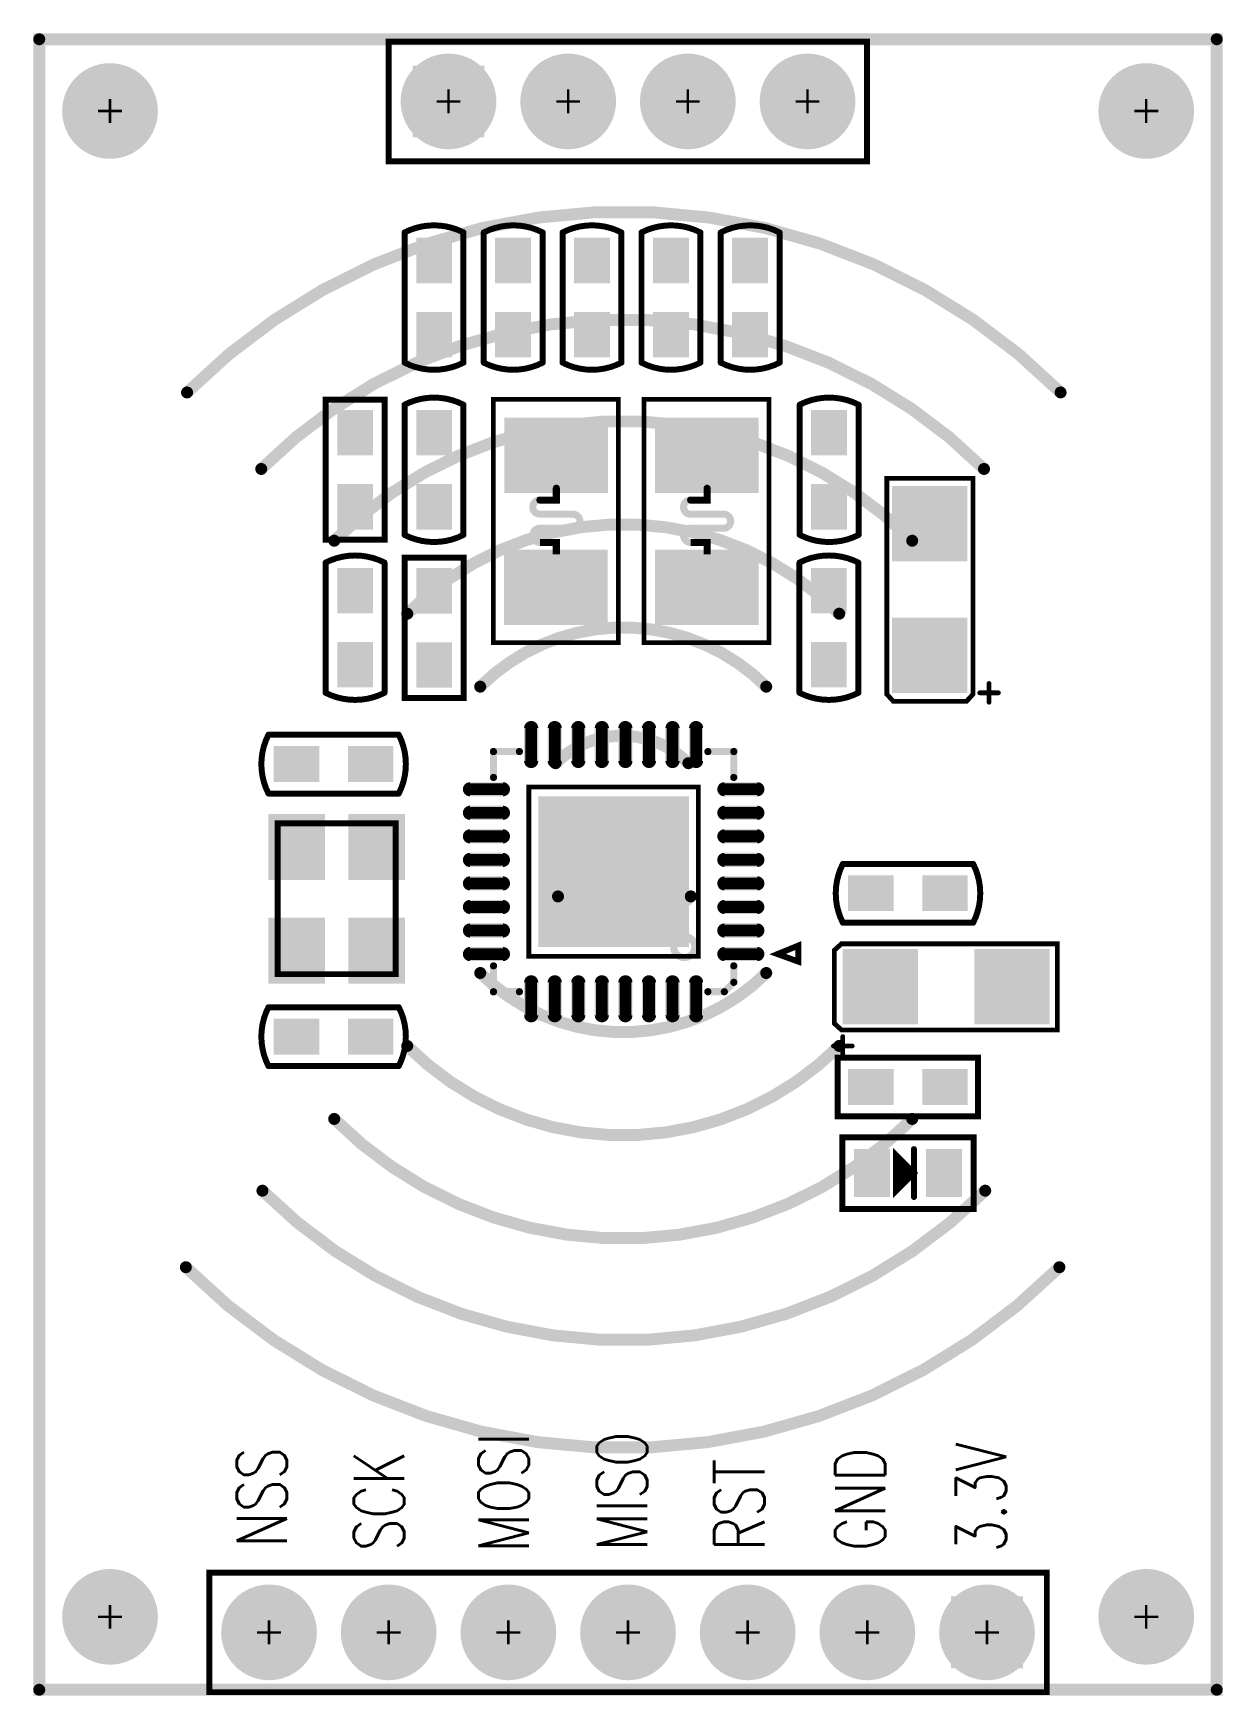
# Model space of a CAD drawing. Extents: x -0.1 to 25.1, y 0.6 to 35.9.
import ezdxf

# ---------------------------------------------------------------- set-up
doc = ezdxf.new("R2010")
doc.units = 0
for name, color, linetype in [('2D_LINE_00', 2, 'CONTINUOUS'), ('2D_LINE_29', 146, 'CONTINUOUS'), ('DRIL_NPLTE_THRU_01', 176, 'CONTINUOUS'), ('DRIL_NPLTE_THRU_02', 16, 'CONTINUOUS'), ('DRIL_PLTE_THRU_01', 176, 'CONTINUOUS'), ('DRIL_PLTE_THRU_02', 16, 'CONTINUOUS'), ('DRIL_SYMBOL', 254, 'CONTINUOUS'), ('PADS_BOT', 1, 'CONTINUOUS'), ('PADS_INNER', 5, 'CONTINUOUS'), ('PADS_TOP', 5, 'CONTINUOUS'), ('PADS_XR_23', 183, 'CONTINUOUS'), ('PADS_XR_25', 253, 'CONTINUOUS'), ('PART_TOP_2DLINE_00', 254, 'CONTINUOUS'), ('PART_TOP_2DLINE_01', 254, 'CONTINUOUS'), ('TEXT_26', 254, 'CONTINUOUS')]:
    doc.layers.add(name, color=color, linetype=linetype)
doc.styles.add('W0$1524', font='simplex', dxfattribs={"width": 0.75})

# ---------------------------------------------------------------- blocks, each defined once
blk = doc.blocks.new('SMOOTH_0$254')
at = {"const_width": 0.127}
blk.add_lwpolyline([(-0.0635, 0, 1), (0.0635, 0, 1)], format="xyb", close=True, dxfattribs=at)
blk = doc.blocks.new('DRAWING_9')
at = {"layer": '2D_LINE_00', "const_width": 0.254}
blk.add_lwpolyline([(0, 0), (24.9936, 0), (24.9936, 35.052), (0, 35.052)], close=True, dxfattribs=at)
at = {"layer": '2D_LINE_00'}
for p in [(0, 35.052), (24.9936, 35.052), (0, 0), (24.9936, 0)]:
    blk.add_blockref('SMOOTH_0$254', p, dxfattribs=at)
blk = doc.blocks.new('DRAWING_10')
at = {"layer": '2D_LINE_29', "const_width": 0.254}
blk.add_lwpolyline([(0, -0.218, 1), (0, 0.218, 1)], format="xyb", close=True, dxfattribs=at)
blk = doc.blocks.new('DRAWING_11')
at = {"layer": '2D_LINE_29', "const_width": 0.254}
blk.add_lwpolyline([(0, 0, -0.4142136), (2.8194, 0)], format="xyb", dxfattribs=at)
at = {"layer": '2D_LINE_29'}
for p in [(0, 0), (2.8194, 0)]:
    blk.add_blockref('SMOOTH_0$254', p, dxfattribs=at)
blk = doc.blocks.new('DRAWING_12')
at = {"layer": '2D_LINE_29', "const_width": 0.254}
blk.add_lwpolyline([(0, 0, -0.4142136), (6.0706, 0)], format="xyb", dxfattribs=at)
at = {"layer": '2D_LINE_29'}
for p in [(0, 0), (6.0706, 0)]:
    blk.add_blockref('SMOOTH_0$254', p, dxfattribs=at)
blk = doc.blocks.new('DRAWING_13')
at = {"layer": '2D_LINE_29', "const_width": 0.254}
blk.add_lwpolyline([(0, 0, -0.4142136), (9.1694, 0)], format="xyb", dxfattribs=at)
at = {"layer": '2D_LINE_29'}
for p in [(0, 0), (9.1694, 0)]:
    blk.add_blockref('SMOOTH_0$254', p, dxfattribs=at)
blk = doc.blocks.new('DRAWING_14')
at = {"layer": '2D_LINE_29', "const_width": 0.254}
blk.add_lwpolyline([(0, 0, -0.4142136), (12.2682, 0)], format="xyb", dxfattribs=at)
at = {"layer": '2D_LINE_29'}
for p in [(0, 0), (12.2682, 0)]:
    blk.add_blockref('SMOOTH_0$254', p, dxfattribs=at)
blk = doc.blocks.new('DRAWING_15')
at = {"layer": '2D_LINE_29', "const_width": 0.254}
blk.add_lwpolyline([(0, 0, -0.4142136), (15.3416, 0)], format="xyb", dxfattribs=at)
at = {"layer": '2D_LINE_29'}
for p in [(0, 0), (15.3416, 0)]:
    blk.add_blockref('SMOOTH_0$254', p, dxfattribs=at)
blk = doc.blocks.new('DRAWING_16')
at = {"layer": '2D_LINE_29', "const_width": 0.254}
blk.add_lwpolyline([(0, 0, -0.414214), (18.542, 0)], format="xyb", dxfattribs=at)
at = {"layer": '2D_LINE_29'}
for p in [(0, 0), (18.542, 0)]:
    blk.add_blockref('SMOOTH_0$254', p, dxfattribs=at)
blk = doc.blocks.new('DRAWING_17')
at = {"layer": '2D_LINE_29', "const_width": 0.254}
blk.add_lwpolyline([(0, 0, -0.4142136), (-2.8194, 0)], format="xyb", dxfattribs=at)
at = {"layer": '2D_LINE_29'}
for p in [(-2.8194, 0), (0, 0)]:
    blk.add_blockref('SMOOTH_0$254', p, dxfattribs=at)
blk = doc.blocks.new('DRAWING_18')
at = {"layer": '2D_LINE_29', "const_width": 0.254}
blk.add_lwpolyline([(0, 0, -0.4142136), (-6.0706, 0)], format="xyb", dxfattribs=at)
at = {"layer": '2D_LINE_29'}
for p in [(-6.0706, 0), (0, 0)]:
    blk.add_blockref('SMOOTH_0$254', p, dxfattribs=at)
blk = doc.blocks.new('DRAWING_19')
at = {"layer": '2D_LINE_29', "const_width": 0.254}
blk.add_lwpolyline([(0, 0, -0.4142136), (-9.1694, 0)], format="xyb", dxfattribs=at)
at = {"layer": '2D_LINE_29'}
for p in [(-9.1694, 0), (0, 0)]:
    blk.add_blockref('SMOOTH_0$254', p, dxfattribs=at)
blk = doc.blocks.new('DRAWING_20')
at = {"layer": '2D_LINE_29', "const_width": 0.254}
blk.add_lwpolyline([(0, 0, -0.4142136), (-12.2682, 0)], format="xyb", dxfattribs=at)
at = {"layer": '2D_LINE_29'}
for p in [(-12.2682, 0), (0, 0)]:
    blk.add_blockref('SMOOTH_0$254', p, dxfattribs=at)
blk = doc.blocks.new('DRAWING_21')
at = {"layer": '2D_LINE_29', "const_width": 0.254}
blk.add_lwpolyline([(0, 0, -0.4142136), (-15.3416, 0)], format="xyb", dxfattribs=at)
at = {"layer": '2D_LINE_29'}
for p in [(-15.3416, 0), (0, 0)]:
    blk.add_blockref('SMOOTH_0$254', p, dxfattribs=at)
blk = doc.blocks.new('DRAWING_22')
at = {"layer": '2D_LINE_29', "const_width": 0.254}
blk.add_lwpolyline([(0, 0, -0.414214), (-18.542, 0)], format="xyb", dxfattribs=at)
at = {"layer": '2D_LINE_29'}
for p in [(-18.542, 0), (0, 0)]:
    blk.add_blockref('SMOOTH_0$254', p, dxfattribs=at)
blk = doc.blocks.new('SMOOTH_0$127')
at = {"const_width": 0.0635}
blk.add_lwpolyline([(-0.03175, 0, 1), (0.03175, 0, 1)], format="xyb", close=True, dxfattribs=at)
blk = doc.blocks.new('PART_BODY_TOP_1')
at = {"layer": 'PART_TOP_2DLINE_00', "const_width": 0.127}
blk.add_lwpolyline([(-1.38303, 0.62754), (1.38303, 0.62754, -0.24100192), (1.38303, -0.62246), (-1.38303, -0.62246, -0.24100192)], format="xyb", close=True, dxfattribs=at)
at = {"layer": 'PART_TOP_2DLINE_00'}
for p in [(-1.38303, 0.62754), (1.38303, 0.62754), (-1.38303, -0.62246), (1.38303, -0.62246)]:
    blk.add_blockref('SMOOTH_0$127', p, dxfattribs=at)
blk = doc.blocks.new('DRIL_HOLE_0')
blk.add_lwpolyline([(0, 0, 1), (0, 0, 1)], format="xyb", close=True)
blk = doc.blocks.new('PAD_0')
blk.add_lwpolyline([(0, 0, 1), (0, 0, 1)], format="xyb", close=True)
blk = doc.blocks.new('PAD_1')
at = {"const_width": 0.762}
blk.add_lwpolyline([(-0.4826, 0), (0.4826, 0)], dxfattribs=at)
blk = doc.blocks.new('STK_TOP_3')
at = {"layer": 'DRIL_PLTE_THRU_01'}
blk.add_blockref('DRIL_HOLE_0', (0, 0), dxfattribs=at)
at = {"layer": 'DRIL_PLTE_THRU_02'}
blk.add_blockref('DRIL_HOLE_0', (0, 0), dxfattribs=at)
at = {"layer": 'PADS_BOT'}
blk.add_blockref('PAD_0', (0, 0), dxfattribs=at)
at = {"layer": 'PADS_INNER'}
blk.add_blockref('PAD_0', (0, 0), dxfattribs=at)
at = {"layer": 'PADS_TOP'}
blk.add_blockref('PAD_1', (0, 0), dxfattribs=at)
blk = doc.blocks.new('SYM_TOP_3')
for name, p in [('STK_TOP_3', (-0.7874, 0)), ('PART_BODY_TOP_1', (0, 0)), ('STK_TOP_3', (0.7874, 0))]:
    blk.add_blockref(name, p)
blk = doc.blocks.new('PART_TOP_0')
blk.add_blockref('SYM_TOP_3', (0, 0))
blk = doc.blocks.new('PART_TOP_1')
blk.add_blockref('SYM_TOP_3', (0, 0))
blk = doc.blocks.new('PART_TOP_2')
blk.add_blockref('SYM_TOP_3', (0, 0))
blk = doc.blocks.new('PART_TOP_3')
blk.add_blockref('SYM_TOP_3', (0, 0))
blk = doc.blocks.new('PART_TOP_4')
blk.add_blockref('SYM_TOP_3', (0, 0))
blk = doc.blocks.new('PART_TOP_5')
blk.add_blockref('SYM_TOP_3', (0, 0))
blk = doc.blocks.new('PART_TOP_6')
blk.add_blockref('SYM_TOP_3', (0, 0))
blk = doc.blocks.new('PART_TOP_7')
blk.add_blockref('SYM_TOP_3', (0, 0))
blk = doc.blocks.new('PART_TOP_8')
blk.add_blockref('SYM_TOP_3', (0, 0))
blk = doc.blocks.new('SMOOTH_0$10008')
at = {"const_width": 0.05004}
blk.add_lwpolyline([(-0.02502, 0, 1), (0.02502, 0, 1)], format="xyb", close=True, dxfattribs=at)
blk = doc.blocks.new('SMOOTH_0$1016')
at = {"const_width": 0.0508}
blk.add_lwpolyline([(-0.0254, 0, 1), (0.0254, 0, 1)], format="xyb", close=True, dxfattribs=at)
blk = doc.blocks.new('PART_BODY_TOP_2')
at = {"layer": 'PART_TOP_2DLINE_00', "const_width": 0.1016}
blk.add_lwpolyline([(-2.17551, 0.76708), (-2.02311, 0.90678), (2.56159, 0.90678), (2.56159, -0.92202), (-2.02311, -0.92202), (-2.17551, -0.78232)], close=True, dxfattribs=at)
at = {"layer": 'PART_TOP_2DLINE_00', "const_width": 0.10008}
for points in [[(-1.9937, -1.0627), (-1.9937, -1.4627)], [(-2.1937, -1.2627), (-1.7937, -1.2627)]]:
    blk.add_lwpolyline(points, dxfattribs=at)
at = {"layer": 'PART_TOP_2DLINE_00'}
for name, p in [('SMOOTH_0$1016', (-2.17551, 0.76708)), ('SMOOTH_0$1016', (-2.02311, 0.90678)), ('SMOOTH_0$1016', (2.56159, 0.90678)), ('SMOOTH_0$1016', (-2.17551, -0.78232)), ('SMOOTH_0$1016', (-2.02311, -0.92202)), ('SMOOTH_0$10008', (-1.9937, -1.0627)), ('SMOOTH_0$1016', (2.56159, -0.92202)), ('SMOOTH_0$10008', (-2.1937, -1.2627)), ('SMOOTH_0$10008', (-1.7937, -1.2627)), ('SMOOTH_0$10008', (-1.9937, -1.4627))]:
    blk.add_blockref(name, p, dxfattribs=at)
blk = doc.blocks.new('PAD_2')
at = {"const_width": 1.6}
blk.add_lwpolyline([(-0.8, 0), (0.8, 0)], dxfattribs=at)
blk = doc.blocks.new('STK_TOP_4')
at = {"layer": 'DRIL_PLTE_THRU_01'}
blk.add_blockref('DRIL_HOLE_0', (0, 0), dxfattribs=at)
at = {"layer": 'DRIL_PLTE_THRU_02'}
blk.add_blockref('DRIL_HOLE_0', (0, 0), dxfattribs=at)
at = {"layer": 'PADS_BOT'}
blk.add_blockref('PAD_0', (0, 0), dxfattribs=at)
at = {"layer": 'PADS_INNER'}
blk.add_blockref('PAD_0', (0, 0), dxfattribs=at)
at = {"layer": 'PADS_TOP', "rotation": 90}
blk.add_blockref('PAD_2', (0, 0), dxfattribs=at)
at = {"layer": 'PADS_XR_25'}
blk.add_blockref('PAD_0', (0, 0), dxfattribs=at)
blk = doc.blocks.new('SYM_TOP_4')
for name, p in [('STK_TOP_4', (-1.2, 0)), ('STK_TOP_4', (1.59624, -0.00254)), ('PART_BODY_TOP_2', (0, 0))]:
    blk.add_blockref(name, p)
blk = doc.blocks.new('PART_TOP_9')
blk.add_blockref('SYM_TOP_4', (0, 0))
blk = doc.blocks.new('PART_TOP_10')
blk.add_blockref('SYM_TOP_3', (0, 0))
blk = doc.blocks.new('PART_TOP_11')
blk.add_blockref('SYM_TOP_4', (0, 0))
blk = doc.blocks.new('PART_TOP_12')
blk.add_blockref('SYM_TOP_3', (0, 0))
blk = doc.blocks.new('PART_TOP_13')
blk.add_blockref('SYM_TOP_3', (0, 0))
blk = doc.blocks.new('PART_BODY_TOP_3')
at = {"layer": 'PART_TOP_2DLINE_00', "const_width": 0.127}
blk.add_lwpolyline([(-0.254, 0.381), (0.127, 0), (-0.254, -0.381)], close=True, dxfattribs=at)
for points in [[(-0.2032, 0.3048), (-0.2032, -0.3048)], [(0.127, 0.508), (0.127, -0.508)], [(-0.1524, 0.254), (-0.1524, -0.2032)], [(-0.127, 0.1524), (-0.127, -0.1524)], [(-0.0508, 0.1524), (-0.0508, -0.127)], [(0, 0.1016), (0, -0.1016)]]:
    blk.add_lwpolyline(points, dxfattribs=at)
at = {"layer": 'PART_TOP_2DLINE_01', "const_width": 0.127}
blk.add_lwpolyline([(1.397, -0.762), (-1.397, -0.762), (-1.397, 0.762), (1.397, 0.762)], close=True, dxfattribs=at)
at = {"layer": 'PART_TOP_2DLINE_00'}
for p in [(-0.254, 0.381), (-0.2032, 0.3048), (0.127, 0.508), (-0.1524, 0.254), (-0.127, 0.1524), (-0.0508, 0.1524), (0, 0.1016), (0.127, 0), (-0.254, -0.381), (-0.2032, -0.3048), (-0.1524, -0.2032), (-0.127, -0.1524), (-0.0508, -0.127), (0, -0.1016), (0.127, -0.508)]:
    blk.add_blockref('SMOOTH_0$127', p, dxfattribs=at)
at = {"layer": 'PART_TOP_2DLINE_01'}
for p in [(-1.397, 0.762), (1.397, 0.762), (-1.397, -0.762), (1.397, -0.762)]:
    blk.add_blockref('SMOOTH_0$127', p, dxfattribs=at)
blk = doc.blocks.new('PAD_3')
at = {"const_width": 0.762}
blk.add_lwpolyline([(-0.508, 0), (0.508, 0)], dxfattribs=at)
blk = doc.blocks.new('STK_TOP_5')
at = {"layer": 'DRIL_PLTE_THRU_01'}
blk.add_blockref('DRIL_HOLE_0', (0, 0), dxfattribs=at)
at = {"layer": 'DRIL_PLTE_THRU_02'}
blk.add_blockref('DRIL_HOLE_0', (0, 0), dxfattribs=at)
at = {"layer": 'PADS_BOT'}
blk.add_blockref('PAD_0', (0, 0), dxfattribs=at)
at = {"layer": 'PADS_INNER'}
blk.add_blockref('PAD_0', (0, 0), dxfattribs=at)
at = {"layer": 'PADS_TOP', "rotation": 90}
blk.add_blockref('PAD_3', (0, 0), dxfattribs=at)
blk = doc.blocks.new('SYM_TOP_5')
for name, p in [('PART_BODY_TOP_3', (0, 0)), ('STK_TOP_5', (-0.762, 0)), ('STK_TOP_5', (0.762, 0))]:
    blk.add_blockref(name, p)
blk = doc.blocks.new('PART_TOP_14')
blk.add_blockref('SYM_TOP_5', (0, 0))
blk = doc.blocks.new('PART_BODY_TOP_4')
at = {"layer": 'PART_TOP_2DLINE_01', "const_width": 0.127}
blk.add_lwpolyline([(-1.27, -1.27), (16.51, -1.27), (16.51, 1.27), (-1.27, 1.27)], close=True, dxfattribs=at)
at = {"layer": 'PART_TOP_2DLINE_01'}
for p in [(-1.27, 1.27), (16.51, 1.27), (-1.27, -1.27), (16.51, -1.27)]:
    blk.add_blockref('SMOOTH_0$127', p, dxfattribs=at)
blk = doc.blocks.new('DRIL_SYMBOL_0$889')
at = {"layer": 'DRIL_SYMBOL', "const_width": 0.0508}
for points in [[(-0.254, 0), (0.254, 0)], [(0, -0.254), (0, 0.254)]]:
    blk.add_lwpolyline(points, dxfattribs=at)
blk = doc.blocks.new('DRIL_HOLE_0$889')
at = {"const_width": 0.4445}
blk.add_lwpolyline([(-0.22225, 0, 1), (0.22225, 0, 1)], format="xyb", close=True, dxfattribs=at)
blk.add_blockref('DRIL_SYMBOL_0$889', (0, 0))
blk = doc.blocks.new('PAD_4')
at = {"const_width": 0.762}
blk.add_lwpolyline([(0, -0.381, 1), (0, 0.381, 1)], format="xyb", close=True, dxfattribs=at)
blk = doc.blocks.new('PAD_5')
at = {"const_width": 1.524}
blk.add_lwpolyline([(-0.762, 0), (0.762, 0)], dxfattribs=at)
blk = doc.blocks.new('PAD_6')
at = {"const_width": 1.016}
blk.add_lwpolyline([(0, -0.508, 1), (0, 0.508, 1)], format="xyb", close=True, dxfattribs=at)
blk = doc.blocks.new('STK_TOP_7')
at = {"layer": 'DRIL_PLTE_THRU_01'}
blk.add_blockref('DRIL_HOLE_0$889', (0, 0), dxfattribs=at)
at = {"layer": 'DRIL_PLTE_THRU_02'}
blk.add_blockref('DRIL_HOLE_0$889', (0, 0), dxfattribs=at)
at = {"layer": 'PADS_BOT'}
blk.add_blockref('PAD_5', (0, 0), dxfattribs=at)
at = {"layer": 'PADS_INNER'}
blk.add_blockref('PAD_4', (0, 0), dxfattribs=at)
at = {"layer": 'PADS_TOP'}
blk.add_blockref('PAD_5', (0, 0), dxfattribs=at)
at = {"layer": 'PADS_XR_25'}
blk.add_blockref('PAD_6', (0, 0), dxfattribs=at)
blk = doc.blocks.new('STK_TOP_6')
at = {"layer": 'DRIL_PLTE_THRU_01'}
blk.add_blockref('DRIL_HOLE_0$889', (0, 0), dxfattribs=at)
at = {"layer": 'DRIL_PLTE_THRU_02'}
blk.add_blockref('DRIL_HOLE_0$889', (0, 0), dxfattribs=at)
at = {"layer": 'PADS_BOT'}
blk.add_blockref('PAD_4', (0, 0), dxfattribs=at)
at = {"layer": 'PADS_INNER'}
blk.add_blockref('PAD_4', (0, 0), dxfattribs=at)
at = {"layer": 'PADS_TOP'}
blk.add_blockref('PAD_4', (0, 0), dxfattribs=at)
at = {"layer": 'PADS_XR_25'}
blk.add_blockref('PAD_6', (0, 0), dxfattribs=at)
blk = doc.blocks.new('SYM_TOP_6')
for name, p in [('PART_BODY_TOP_4', (0, 0)), ('STK_TOP_7', (0, 0)), ('STK_TOP_6', (2.54, 0)), ('STK_TOP_6', (5.08, 0)), ('STK_TOP_6', (7.62, 0)), ('STK_TOP_6', (10.16, 0)), ('STK_TOP_6', (12.7, 0)), ('STK_TOP_6', (15.24, 0))]:
    blk.add_blockref(name, p)
blk = doc.blocks.new('PART_TOP_15')
blk.add_blockref('SYM_TOP_6', (0, 0))
blk = doc.blocks.new('SMOOTH_0$1')
at = {"const_width": 0.05}
blk.add_lwpolyline([(-0.025, 0, 1), (0.025, 0, 1)], format="xyb", close=True, dxfattribs=at)
blk = doc.blocks.new('SMOOTH_0$15')
at = {"const_width": 0.075}
blk.add_lwpolyline([(-0.0375, 0, 1), (0.0375, 0, 1)], format="xyb", close=True, dxfattribs=at)
blk = doc.blocks.new('PART_BODY_TOP_5')
at = {"layer": 'PART_TOP_2DLINE_00', "const_width": 0.15}
blk.add_lwpolyline([(0.697, 0.003), (0.947, 0.003), (0.947, -0.347, 1), (1.247, -0.347), (1.247, 0.353, -1), (1.547, 0.353), (1.547, -0.347, 1), (1.847, -0.347), (1.847, 0.003), (2.097, 0.003)], format="xyb", dxfattribs=at)
at = {"layer": 'PART_TOP_2DLINE_01', "const_width": 0.1}
blk.add_lwpolyline([(-1.191, 1.318), (3.978, 1.318), (3.978, -1.336), (-1.191, -1.336)], close=True, dxfattribs=at)
at = {"layer": 'PART_TOP_2DLINE_00'}
for p in [(0.697, 0.003), (0.947, 0.003), (0.947, -0.347)]:
    blk.add_blockref('SMOOTH_0$15', p, dxfattribs=at)
at = {"layer": 'PART_TOP_2DLINE_01'}
for p in [(-1.191, 1.318), (3.978, 1.318), (-1.191, -1.336), (3.978, -1.336)]:
    blk.add_blockref('SMOOTH_0$1', p, dxfattribs=at)
blk = doc.blocks.new('PAD_7')
at = {"const_width": 1.6}
blk.add_lwpolyline([(-1.1, 0), (1.1, 0)], dxfattribs=at)
blk = doc.blocks.new('STK_TOP_8')
at = {"layer": 'DRIL_PLTE_THRU_01'}
blk.add_blockref('DRIL_HOLE_0', (0, 0), dxfattribs=at)
at = {"layer": 'DRIL_PLTE_THRU_02'}
blk.add_blockref('DRIL_HOLE_0', (0, 0), dxfattribs=at)
at = {"layer": 'PADS_BOT'}
blk.add_blockref('PAD_0', (0, 0), dxfattribs=at)
at = {"layer": 'PADS_INNER'}
blk.add_blockref('PAD_0', (0, 0), dxfattribs=at)
at = {"layer": 'PADS_TOP', "rotation": 90}
blk.add_blockref('PAD_7', (0, 0), dxfattribs=at)
blk = doc.blocks.new('SYM_TOP_7')
for name, p in [('STK_TOP_8', (0, 0)), ('STK_TOP_8', (2.79908, -0.00508)), ('PART_BODY_TOP_5', (0, 0))]:
    blk.add_blockref(name, p)
blk = doc.blocks.new('PART_TOP_16')
blk.add_blockref('SYM_TOP_7', (0, 0))
blk = doc.blocks.new('PART_TOP_17')
blk.add_blockref('SYM_TOP_7', (0, 0))
blk = doc.blocks.new('PART_BODY_TOP_6')
at = {"layer": 'PART_TOP_2DLINE_00', "const_width": 0.127}
blk.add_lwpolyline([(-1.49121, 0.625), (1.48613, 0.625), (1.48613, -0.625), (-1.49121, -0.625)], close=True, dxfattribs=at)
at = {"layer": 'PART_TOP_2DLINE_00'}
for p in [(-1.49121, 0.625), (1.48613, 0.625), (-1.49121, -0.625), (1.48613, -0.625)]:
    blk.add_blockref('SMOOTH_0$127', p, dxfattribs=at)
blk = doc.blocks.new('SYM_TOP_8')
for name, p in [('STK_TOP_3', (-0.7874, 0)), ('PART_BODY_TOP_6', (0, 0)), ('STK_TOP_3', (0.7874, 0))]:
    blk.add_blockref(name, p)
blk = doc.blocks.new('PART_TOP_18')
blk.add_blockref('SYM_TOP_8', (0, 0))
blk = doc.blocks.new('PART_TOP_19')
blk.add_blockref('SYM_TOP_8', (0, 0))
blk = doc.blocks.new('PART_TOP_20')
blk.add_blockref('SYM_TOP_8', (0, 0))
blk = doc.blocks.new('SMOOTH_0$1524')
at = {"const_width": 0.0762}
blk.add_lwpolyline([(-0.0381, 0, 1), (0.0381, 0, 1)], format="xyb", close=True, dxfattribs=at)
blk = doc.blocks.new('PART_BODY_TOP_7')
at = {"layer": 'PART_TOP_2DLINE_00', "const_width": 0.1}
blk.add_lwpolyline([(-1.8, 1.8), (1.8, 1.8), (1.8, -1.8), (-1.8, -1.8)], close=True, dxfattribs=at)
at = {"layer": 'PART_TOP_2DLINE_01', "const_width": 0.127}
blk.add_lwpolyline([(1.57, 3.92), (1.91, 3.92), (1.75, 3.48)], close=True, dxfattribs=at)
at = {"layer": 'PART_TOP_2DLINE_01', "const_width": 0.152}
for points in [[(-2.55, 2), (-2.55, 2.55), (-2, 2.55)], [(2, 2.55), (2.35, 2.55), (2.55, 2.35), (2.55, 2)], [(-2, -2.55), (-2.55, -2.55), (-2.55, -2)], [(2, -2.55), (2.55, -2.55), (2.55, -2)]]:
    blk.add_lwpolyline(points, dxfattribs=at)
blk.add_lwpolyline([(1.376, 1.5, 1), (1.824, 1.5, 1)], format="xyb", close=True, dxfattribs=at)
at = {"layer": 'PART_TOP_2DLINE_00'}
for p in [(-1.8, 1.8), (1.8, 1.8), (-1.8, -1.8), (1.8, -1.8)]:
    blk.add_blockref('SMOOTH_0$1', p, dxfattribs=at)
at = {"layer": 'PART_TOP_2DLINE_01'}
for name, p in [('SMOOTH_0$127', (1.57, 3.92)), ('SMOOTH_0$127', (1.91, 3.92)), ('SMOOTH_0$127', (1.75, 3.48)), ('SMOOTH_0$1524', (-2.55, 2.55)), ('SMOOTH_0$1524', (-2, 2.55)), ('SMOOTH_0$1524', (2, 2.55)), ('SMOOTH_0$1524', (2.35, 2.55)), ('SMOOTH_0$1524', (2.55, 2.35)), ('SMOOTH_0$1524', (-2.55, 2)), ('SMOOTH_0$1524', (2.55, 2)), ('SMOOTH_0$1524', (-2.55, -2)), ('SMOOTH_0$1524', (2.55, -2)), ('SMOOTH_0$1524', (-2.55, -2.55)), ('SMOOTH_0$1524', (-2, -2.55)), ('SMOOTH_0$1524', (2, -2.55)), ('SMOOTH_0$1524', (2.55, -2.55))]:
    blk.add_blockref(name, p, dxfattribs=at)
blk = doc.blocks.new('PAD_8')
at = {"const_width": 0.125}
blk.add_lwpolyline([(-0.375, -0.0625), (0.375, -0.0625, 1), (0.375, 0.0625), (-0.375, 0.0625, 1)], format="xyb", close=True, dxfattribs=at)
blk = doc.blocks.new('PAD_9')
at = {"const_width": 0.15}
blk.add_lwpolyline([(-0.35, -0.075), (0.35, -0.075, 1), (0.35, 0.075), (-0.35, 0.075, 1)], format="xyb", close=True, dxfattribs=at)
blk = doc.blocks.new('STK_TOP_10')
at = {"layer": 'DRIL_NPLTE_THRU_01'}
blk.add_blockref('DRIL_HOLE_0', (0, 0), dxfattribs=at)
at = {"layer": 'DRIL_NPLTE_THRU_02'}
blk.add_blockref('DRIL_HOLE_0', (0, 0), dxfattribs=at)
at = {"layer": 'PADS_BOT'}
blk.add_blockref('PAD_0', (0, 0), dxfattribs=at)
at = {"layer": 'PADS_INNER'}
blk.add_blockref('PAD_0', (0, 0), dxfattribs=at)
at = {"layer": 'PADS_TOP', "rotation": 90}
blk.add_blockref('PAD_9', (0, 0), dxfattribs=at)
at = {"layer": 'PADS_XR_23', "rotation": 90}
blk.add_blockref('PAD_8', (0, 0), dxfattribs=at)
blk = doc.blocks.new('STK_TOP_9')
at = {"layer": 'DRIL_NPLTE_THRU_01'}
blk.add_blockref('DRIL_HOLE_0', (0, 0), dxfattribs=at)
at = {"layer": 'DRIL_NPLTE_THRU_02'}
blk.add_blockref('DRIL_HOLE_0', (0, 0), dxfattribs=at)
at = {"layer": 'PADS_BOT'}
blk.add_blockref('PAD_0', (0, 0), dxfattribs=at)
at = {"layer": 'PADS_INNER'}
blk.add_blockref('PAD_0', (0, 0), dxfattribs=at)
at = {"layer": 'PADS_TOP'}
blk.add_blockref('PAD_9', (0, 0), dxfattribs=at)
at = {"layer": 'PADS_XR_23'}
blk.add_blockref('PAD_8', (0, 0), dxfattribs=at)
blk = doc.blocks.new('PAD_10')
blk.add_lwpolyline([(0, 0), (0, 0)])
blk = doc.blocks.new('PAD_11')
at = {"const_width": 3.2}
blk.add_lwpolyline([(-1.6, 0), (1.6, 0)], dxfattribs=at)
blk = doc.blocks.new('STK_TOP_16')
at = {"layer": 'DRIL_NPLTE_THRU_01'}
blk.add_blockref('DRIL_HOLE_0', (0, 0), dxfattribs=at)
at = {"layer": 'DRIL_NPLTE_THRU_02'}
blk.add_blockref('DRIL_HOLE_0', (0, 0), dxfattribs=at)
at = {"layer": 'PADS_BOT'}
blk.add_blockref('PAD_0', (0, 0), dxfattribs=at)
at = {"layer": 'PADS_INNER'}
blk.add_blockref('PAD_0', (0, 0), dxfattribs=at)
at = {"layer": 'PADS_TOP'}
blk.add_blockref('PAD_11', (0, 0), dxfattribs=at)
at = {"layer": 'PADS_XR_23'}
blk.add_blockref('PAD_10', (0, 0), dxfattribs=at)
blk = doc.blocks.new('SYM_TOP_9')
for name, p in [('PART_BODY_TOP_7', (0, 0)), ('STK_TOP_10', (-1.75, 2.7)), ('STK_TOP_10', (-1.25, 2.7)), ('STK_TOP_10', (-0.75, 2.7)), ('STK_TOP_10', (-0.25, 2.7)), ('STK_TOP_10', (0.25, 2.7)), ('STK_TOP_10', (0.75, 2.7)), ('STK_TOP_10', (1.25, 2.7)), ('STK_TOP_10', (1.75, 2.7)), ('STK_TOP_9', (-2.7, 1.75)), ('STK_TOP_9', (2.7, 1.75)), ('STK_TOP_16', (0, 0)), ('STK_TOP_9', (-2.7, 1.25)), ('STK_TOP_9', (2.7, 1.25)), ('STK_TOP_9', (-2.7, 0.75)), ('STK_TOP_9', (2.7, 0.75)), ('STK_TOP_9', (-2.7, 0.25)), ('STK_TOP_9', (2.7, 0.25)), ('STK_TOP_9', (-2.7, -0.25)), ('STK_TOP_9', (2.7, -0.25)), ('STK_TOP_9', (-2.7, -0.75)), ('STK_TOP_9', (2.7, -0.75)), ('STK_TOP_9', (-2.7, -1.25)), ('STK_TOP_9', (2.7, -1.25)), ('STK_TOP_9', (-2.7, -1.75)), ('STK_TOP_9', (2.7, -1.75)), ('STK_TOP_10', (-1.75, -2.7)), ('STK_TOP_10', (-1.25, -2.7)), ('STK_TOP_10', (-0.75, -2.7)), ('STK_TOP_10', (-0.25, -2.7)), ('STK_TOP_10', (0.25, -2.7)), ('STK_TOP_10', (0.75, -2.7)), ('STK_TOP_10', (1.25, -2.7)), ('STK_TOP_10', (1.75, -2.7))]:
    blk.add_blockref(name, p)
blk = doc.blocks.new('PART_TOP_21')
blk.add_blockref('SYM_TOP_9', (0, 0))
blk = doc.blocks.new('PART_BODY_TOP_8')
at = {"layer": 'PART_TOP_2DLINE_01', "const_width": 0.127}
blk.add_lwpolyline([(-0.5, -0.4), (2.7, -0.4), (2.7, 2.1), (-0.5, 2.1)], close=True, dxfattribs=at)
at = {"layer": 'PART_TOP_2DLINE_01'}
for p in [(-0.5, 2.1), (2.7, 2.1), (-0.5, -0.4), (2.7, -0.4)]:
    blk.add_blockref('SMOOTH_0$127', p, dxfattribs=at)
blk = doc.blocks.new('PAD_12')
at = {"const_width": 1.2}
blk.add_lwpolyline([(-0.7, 0), (0.7, 0)], dxfattribs=at)
blk = doc.blocks.new('STK_TOP_14')
at = {"layer": 'DRIL_PLTE_THRU_01'}
blk.add_blockref('DRIL_HOLE_0', (0, 0), dxfattribs=at)
at = {"layer": 'DRIL_PLTE_THRU_02'}
blk.add_blockref('DRIL_HOLE_0', (0, 0), dxfattribs=at)
at = {"layer": 'PADS_BOT'}
blk.add_blockref('PAD_0', (0, 0), dxfattribs=at)
at = {"layer": 'PADS_INNER'}
blk.add_blockref('PAD_0', (0, 0), dxfattribs=at)
at = {"layer": 'PADS_TOP'}
blk.add_blockref('PAD_12', (0, 0), dxfattribs=at)
blk = doc.blocks.new('SYM_TOP_10')
for name, p in [('STK_TOP_14', (0, 1.7)), ('PART_BODY_TOP_8', (0, 0)), ('STK_TOP_14', (2.2, 1.7)), ('STK_TOP_14', (0, 0)), ('STK_TOP_14', (2.2, 0))]:
    blk.add_blockref(name, p)
blk = doc.blocks.new('PART_TOP_22')
blk.add_blockref('SYM_TOP_10', (0, 0))
blk = doc.blocks.new('PART_BODY_TOP_23')
at = {"layer": 'PART_TOP_2DLINE_01', "const_width": 0.127}
blk.add_lwpolyline([(-1.27, -1.27), (8.88, -1.27), (8.88, 1.27), (-1.27, 1.27)], close=True, dxfattribs=at)
at = {"layer": 'PART_TOP_2DLINE_01'}
for p in [(-1.27, 1.27), (8.88, 1.27), (-1.27, -1.27), (8.88, -1.27)]:
    blk.add_blockref('SMOOTH_0$127', p, dxfattribs=at)
blk = doc.blocks.new('SYM_TOP_11')
for name, p in [('PART_BODY_TOP_23', (0, 0)), ('STK_TOP_7', (0, 0)), ('STK_TOP_6', (2.54, 0)), ('STK_TOP_6', (5.08, 0)), ('STK_TOP_6', (7.62, 0))]:
    blk.add_blockref(name, p)
blk = doc.blocks.new('PART_TOP_23')
blk.add_blockref('SYM_TOP_11', (0, 0))
blk = doc.blocks.new('DRIL_SYMBOL_2$032')
at = {"layer": 'DRIL_SYMBOL', "const_width": 0.0508}
for points in [[(-0.254, 0), (0.254, 0)], [(0, -0.254), (0, 0.254)]]:
    blk.add_lwpolyline(points, dxfattribs=at)
blk = doc.blocks.new('DRIL_HOLE_2$032')
at = {"const_width": 1.016}
blk.add_lwpolyline([(-0.508, 0, 1), (0.508, 0, 1)], format="xyb", close=True, dxfattribs=at)
blk.add_blockref('DRIL_SYMBOL_2$032', (0, 0))
blk = doc.blocks.new('STK_TOP_22')
at = {"layer": 'DRIL_NPLTE_THRU_01'}
blk.add_blockref('DRIL_HOLE_2$032', (0, 0), dxfattribs=at)
at = {"layer": 'DRIL_NPLTE_THRU_02'}
blk.add_blockref('DRIL_HOLE_2$032', (0, 0), dxfattribs=at)
at = {"layer": 'PADS_BOT'}
blk.add_blockref('PAD_0', (0, 0), dxfattribs=at)
at = {"layer": 'PADS_INNER'}
blk.add_blockref('PAD_0', (0, 0), dxfattribs=at)
at = {"layer": 'PADS_TOP'}
blk.add_blockref('PAD_0', (0, 0), dxfattribs=at)
blk = doc.blocks.new('SYM_TOP_12')
blk.add_blockref('STK_TOP_22', (0.00254, 0))
blk = doc.blocks.new('PART_TOP_24')
blk.add_blockref('SYM_TOP_12', (0, 0))
blk = doc.blocks.new('PART_TOP_25')
blk.add_blockref('SYM_TOP_12', (0, 0))
blk = doc.blocks.new('PART_TOP_26')
blk.add_blockref('SYM_TOP_12', (0, 0))
blk = doc.blocks.new('PART_TOP_27')
blk.add_blockref('SYM_TOP_12', (0, 0))

msp = doc.modelspace()

# ---------------------------------------------------------------- block references
for name, p in [('DRAWING_9', (0, 0.762)), ('PART_TOP_23', (8.687, 34.493)), ('PART_TOP_25', (1.499, 34.29)), ('PART_TOP_26', (23.495, 34.29)), ('DRAWING_16', (3.137, 28.313)), ('DRAWING_15', (4.712, 26.688)), ('DRAWING_14', (6.261, 25.164)), ('DRAWING_13', (7.811, 23.614)), ('DRAWING_12', (9.36, 22.065)), ('DRAWING_11', (10.96, 20.439)), ('DRAWING_10', (12.383, 19.042)), ('DRAWING_17', (13.83, 17.61)), ('PART_TOP_9', (19.05, 15.697)), ('DRAWING_18', (15.431, 15.984)), ('PART_TOP_0', (6.248, 14.63)), ('DRAWING_19', (16.98, 14.435)), ('PART_TOP_20', (18.44, 13.564)), ('DRAWING_20', (18.529, 12.885)), ('PART_TOP_14', (18.44, 11.735)), ('DRAWING_21', (20.079, 11.361)), ('DRAWING_22', (21.654, 9.736)), ('PART_TOP_24', (1.499, 2.311)), ('PART_TOP_27', (23.495, 2.311))]:
    msp.add_blockref(name, p)
for name, p, rotation in [('PART_TOP_7', (8.382, 30.328), 90), ('PART_TOP_13', (10.058, 30.328), 270), ('PART_TOP_2', (11.735, 30.328), 90), ('PART_TOP_4', (13.411, 30.328), 90), ('PART_TOP_5', (15.088, 30.328), 270), ('PART_TOP_19', (6.706, 26.67), 270), ('PART_TOP_1', (8.382, 26.67), 90), ('PART_TOP_3', (16.764, 26.67), 270), ('PART_TOP_16', (10.973, 26.975), 270), ('PART_TOP_17', (14.173, 26.975), 270), ('PART_TOP_11', (18.898, 23.927), 90), ('PART_TOP_8', (6.706, 23.317), 90), ('PART_TOP_18', (8.382, 23.312), 270), ('PART_TOP_12', (16.759, 23.317), 270), ('PART_TOP_21', (12.192, 18.136), 270), ('PART_TOP_6', (6.248, 20.422), 180), ('PART_TOP_22', (7.163, 16.459), 90), ('PART_TOP_10', (18.44, 17.678), 180), ('PART_TOP_15', (20.117, 1.981), 180)]:
    msp.add_blockref(name, p, dxfattribs=dict(rotation=rotation))

# ---------------------------------------------------------------- texts
at = {"layer": 'TEXT_26', "style": 'W0$1524', "width": 0.75}
for s, p in [('MOSI', (10.389, 3.683)), ('MISO', (12.903, 3.708)), ('NSS', (5.258, 3.785)), ('SCK', (7.747, 3.708)), ('GND', (17.958, 3.708)), ('3.3V', (20.523, 3.683)), ('RST', (15.392, 3.708))]:
    msp.add_text(s, height=1.0668, rotation=90, dxfattribs=at).set_placement(p)

doc.saveas('drawing.dxf')
